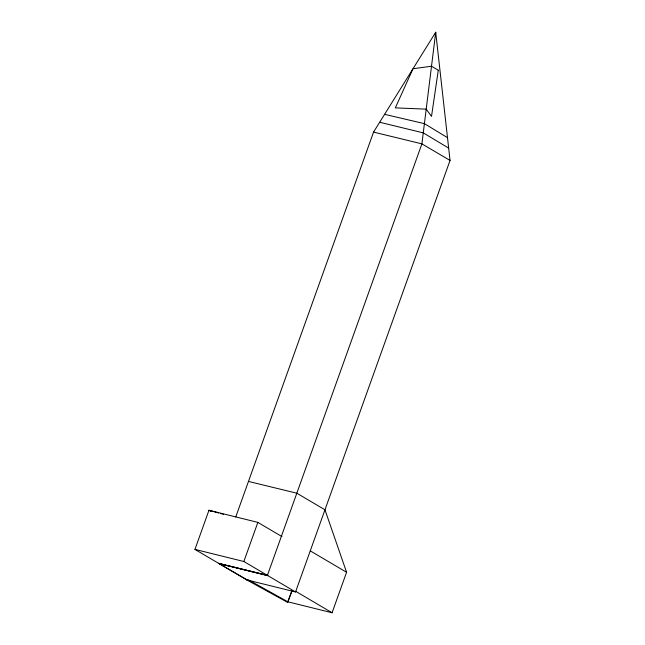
<?xml version="1.0" encoding="UTF-8"?>
<svg xmlns="http://www.w3.org/2000/svg" width="645" height="645" viewBox="0 0 645 645"><rect width="100%" height="100%" fill="white"/><g stroke="black" fill="none" stroke-linecap="round" stroke-linejoin="round"><path stroke-width="0.97" d="M435.157 34.185L435.714 32.25L450.049 160.452L295.547 591.957L246.648 579.855L194.951 549.395L208.956 510.276L257.855 522.385L281.962 536.584M235.739 516.992L373.552 132.088L435.714 32.25L421.903 143.867L267.401 575.372L219.05 563.593L247.486 580.057L247.704 579.46M295.547 591.957L243.85 561.497L257.855 522.385M291.919 590.506L287.654 602.406L246.648 579.855M248.575 579.944L287.872 601.809L332.078 612.75L346.575 572.268L324.967 509.792L296.821 493.207L248.478 481.428M287.872 601.809L292.161 590.562M384.605 114.342L424.402 123.638L447.501 137.667M379.679 122.252L423.265 132.87L448.67 148.1M373.552 132.088L421.903 143.867L450.049 160.452M194.951 549.395L243.85 561.497M218.502 563.262L267.401 575.372M219.05 563.593L267.957 575.703M218.647 512.969L208.956 510.276L210.673 511.291M220.582 513.501L223.493 514.307M310.261 550.87L346.575 572.268M295.765 591.36L332.078 612.75M438.286 70.216L431.513 116.374L426.2 109.15L395.329 107.876L412.994 68.749L431.513 66.225L438.286 70.216"/></g></svg>
